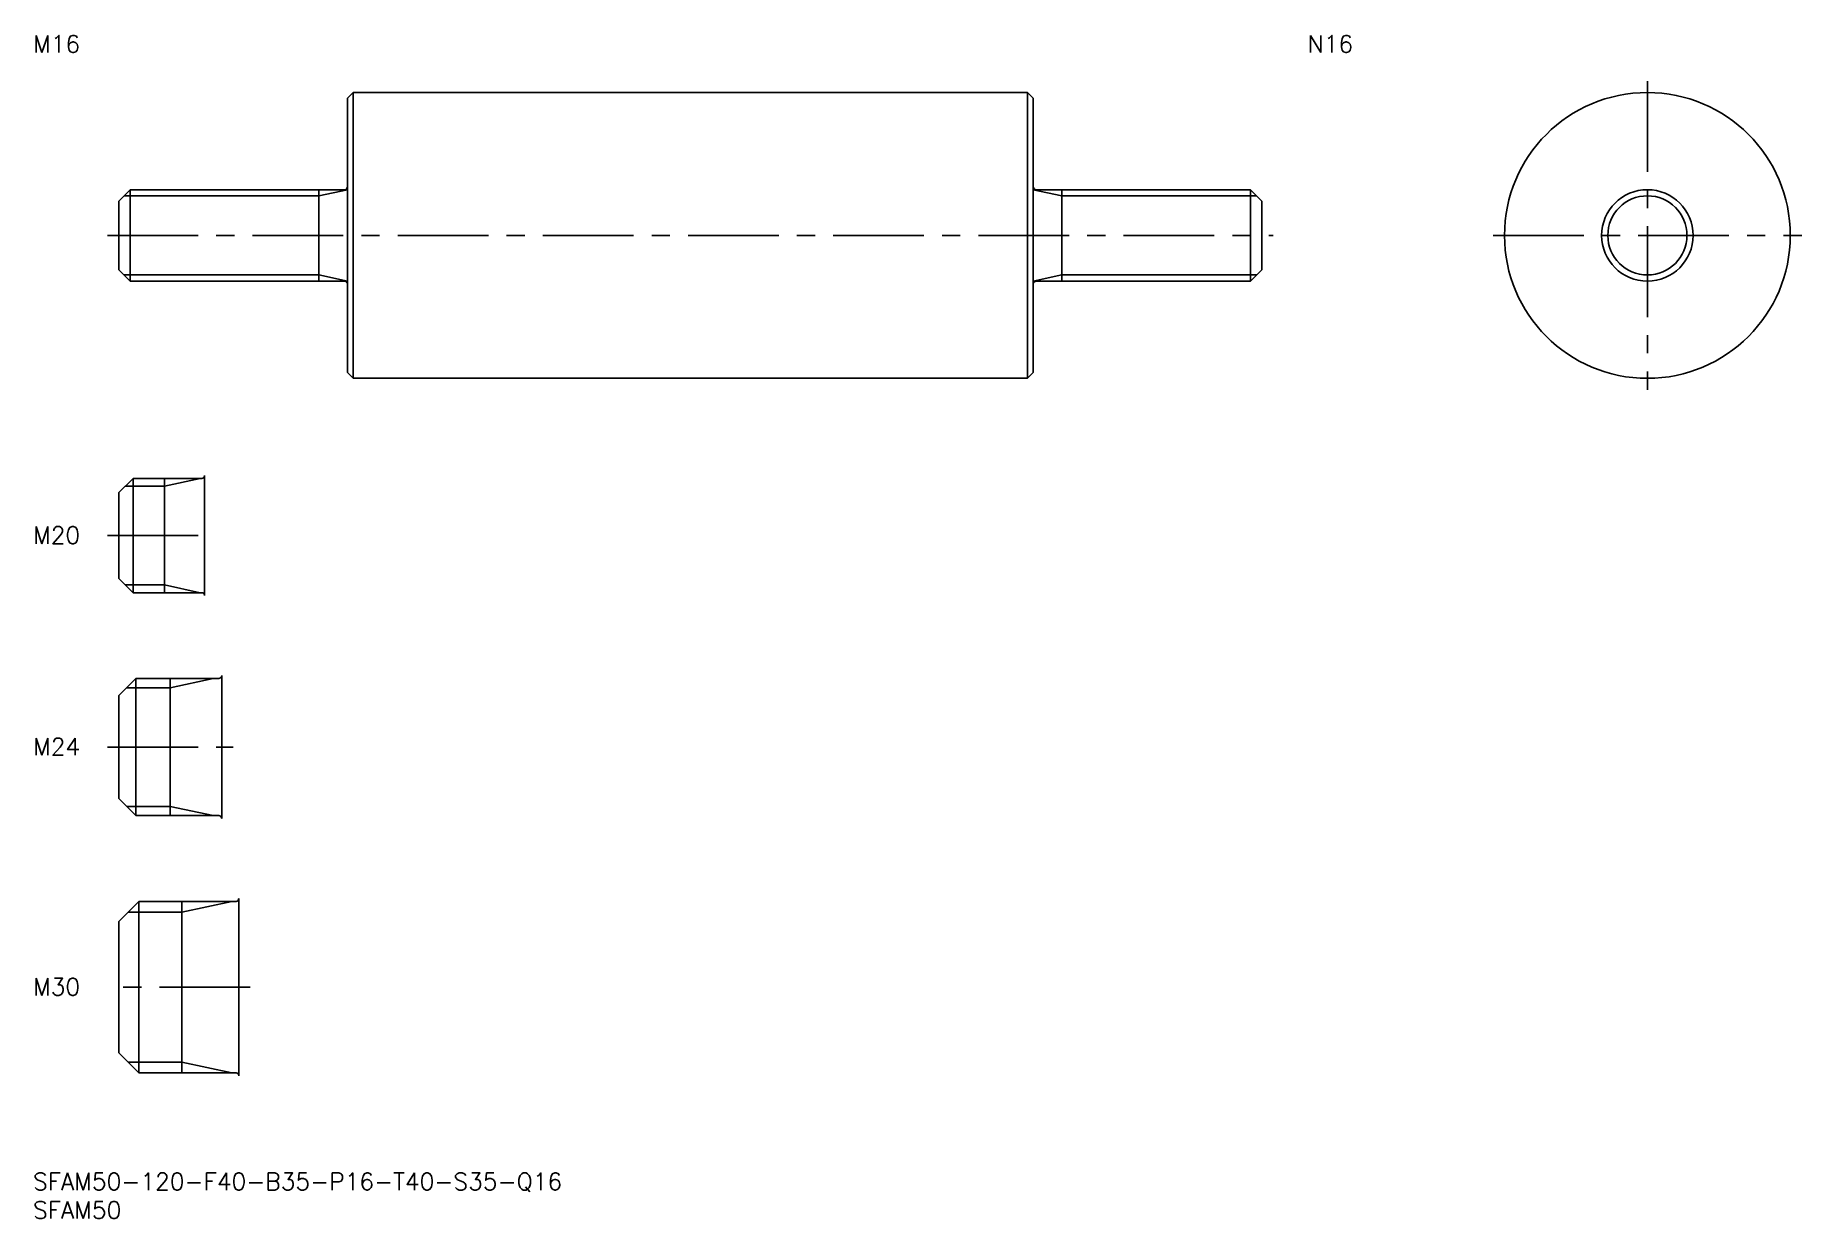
# Model space of a CAD drawing. Extents: x 0 to 309, y -8 to 199.
import ezdxf

# ---------------------------------------------------------------- set-up
doc = ezdxf.new("R2010")
doc.units = 0
doc.header["$LTSCALE"] = 0.5
doc.linetypes.add('CENTER', pattern=[50.8, 31.75, -6.35, 6.35, -6.35])
for name, color, linetype in [('MSM_CENTER', 1, 'CENTER'), ('MSM_CONTINUOUS', 7, 'CONTINUOUS'), ('MSM_NARROW', 5, 'CONTINUOUS'), ('MSM_PART_NUMBER', 7, 'CONTINUOUS')]:
    doc.layers.add(name, color=color, linetype=linetype)
doc.styles.get("Standard").update_dxf_attribs({"font": 'txt.shx', "height": 1, "bigfont": 'bigfont.shx'})

# ---------------------------------------------------------------- blocks, each defined once
blk = doc.blocks.new('*U12')
at = {"layer": 'MSM_PART_NUMBER'}
blk.add_text('SFAM50-120-F40-B35-P16-T40-S35-Q16', height=3, dxfattribs=at).set_placement((0, -3))
blk = doc.blocks.new('*U13')
at = {"layer": 'MSM_PART_NUMBER'}
blk.add_text('SFAM50', height=3, dxfattribs=at).set_placement((0, -8))
blk = doc.blocks.new('*U14')
at = {"layer": 'MSM_PART_NUMBER'}
blk.add_text('M30', height=3, dxfattribs=at).set_placement((0, 31.06))
blk = doc.blocks.new('*U15')
at = {"layer": 'MSM_PART_NUMBER'}
blk.add_text('M24', height=3, dxfattribs=at).set_placement((0, 73.06))
blk = doc.blocks.new('*U16')
at = {"layer": 'MSM_PART_NUMBER'}
blk.add_text('M20', height=3, dxfattribs=at).set_placement((0, 110.06))
blk = doc.blocks.new('*U17')
at = {"layer": 'MSM_PART_NUMBER'}
blk.add_text('M16', height=3, dxfattribs=at).set_placement((0, 196))
blk = doc.blocks.new('*U18')
at = {"layer": 'MSM_PART_NUMBER'}
blk.add_text('N16', height=3, dxfattribs=at).set_placement((223, 196))

msp = doc.modelspace()

# ---------------------------------------------------------------- linework, layer by layer
at = {"layer": 'MSM_CENTER'}
for p, q in [((282.45, 191), (282.45, 137)), ((13, 164), (217, 164)), ((255.45, 164), (309.45, 164)), ((13, 111.5), (32, 111.5)), ((13, 74.5), (35, 74.5)), ((38, 32.5), (13, 32.5))]:
    msp.add_line(p, q, dxfattribs=at)
at = {"layer": 'MSM_CONTINUOUS'}
for p, q in [((56, 189), (55, 188)), ((56, 189), (56, 139)), ((56, 189), (174, 189)), ((174, 189), (174, 139)), ((174, 189), (175, 188)), ((55, 188), (55, 140)), ((175, 188), (175, 140)), ((17, 172), (15, 170)), ((15, 158), (15, 170)), ((54.5, 172), (17, 172)), ((17, 156), (17, 172)), ((50, 172), (50, 156)), ((175.5, 172), (213, 172)), ((180, 172), (180, 156)), ((213, 172), (215, 170)), ((213, 156), (213, 172)), ((215, 158), (215, 170)), ((17, 156), (15, 158)), ((213, 156), (215, 158)), ((54.5, 156), (17, 156)), ((175.5, 156), (213, 156)), ((56, 139), (55, 140)), ((174, 139), (175, 140)), ((56, 139), (174, 139)), ((17.5, 121.5), (15, 119)), ((29.5, 121.5), (17.5, 121.5)), ((17.5, 121.5), (17.5, 101.5)), ((23, 121.5), (23, 101.5)), ((30, 122), (30, 101)), ((15, 104), (15, 119)), ((17.5, 101.5), (15, 104)), ((29.5, 101.5), (17.5, 101.5)), ((33, 87), (33, 62)), ((18, 86.5), (15, 83.5)), ((15, 65.5), (15, 83.5)), ((32.5, 86.5), (18, 86.5)), ((18, 62.5), (18, 86.5)), ((24, 86.5), (24, 62.5)), ((18, 62.5), (15, 65.5)), ((32.5, 62.5), (18, 62.5)), ((18.5, 47.5), (15, 44)), ((18.5, 47.5), (35.5, 47.5)), ((18.5, 17.5), (18.5, 47.5)), ((26, 47.5), (26, 17.5)), ((36, 48), (36, 17)), ((15, 44), (15, 21)), ((18.5, 17.5), (15, 21)), ((18.5, 17.5), (35.5, 17.5))]:
    msp.add_line(p, q, dxfattribs=at)
for radius in [25, 8]:
    msp.add_circle((282.45, 164), radius, dxfattribs=at)
for centre, start, end in [((54.5, 172.5), 270, 0), ((175.5, 172.5), 180, 270), ((54.5, 155.5), 0, 90), ((175.5, 155.5), 90, 180), ((29.5, 122), 270, 0), ((29.5, 101), 0, 90), ((32.5, 87), 270, 0), ((32.5, 62), 0, 90), ((35.5, 48), 270, 0), ((35.5, 17), 0, 90)]:
    msp.add_arc(centre, 0.5, start, end, dxfattribs=at)
at = {"layer": 'MSM_NARROW'}
for p, q in [((50, 170.92), (15.92, 170.92)), ((50, 170.92), (55, 172)), ((180, 170.92), (175, 172)), ((180, 170.92), (214.08, 170.92)), ((50, 157.08), (15.92, 157.08)), ((50, 157.08), (55, 156)), ((180, 157.08), (175, 156)), ((180, 157.08), (214.08, 157.08)), ((23, 120.15), (29.25, 121.5)), ((23, 120.15), (16.15, 120.15)), ((23, 102.85), (16.15, 102.85)), ((23, 102.85), (29.25, 101.5)), ((24, 84.88), (16.38, 84.88)), ((24, 84.88), (31.5, 86.5)), ((24, 64.12), (16.38, 64.12)), ((24, 64.12), (31.5, 62.5)), ((26, 45.61), (34.75, 47.5)), ((16.61, 45.61), (26, 45.61)), ((16.61, 19.39), (26, 19.39)), ((26, 19.39), (34.75, 17.5))]:
    msp.add_line(p, q, dxfattribs=at)
msp.add_circle((282.45, 164), 6.92, dxfattribs=at)

# ---------------------------------------------------------------- block references
at = {"layer": 'MSM_CONTINUOUS'}
for name in ['*U17', '*U18', '*U16', '*U15', '*U14', '*U12', '*U13']:
    msp.add_blockref(name, (0, 0), dxfattribs=at)

doc.saveas('drawing.dxf')
